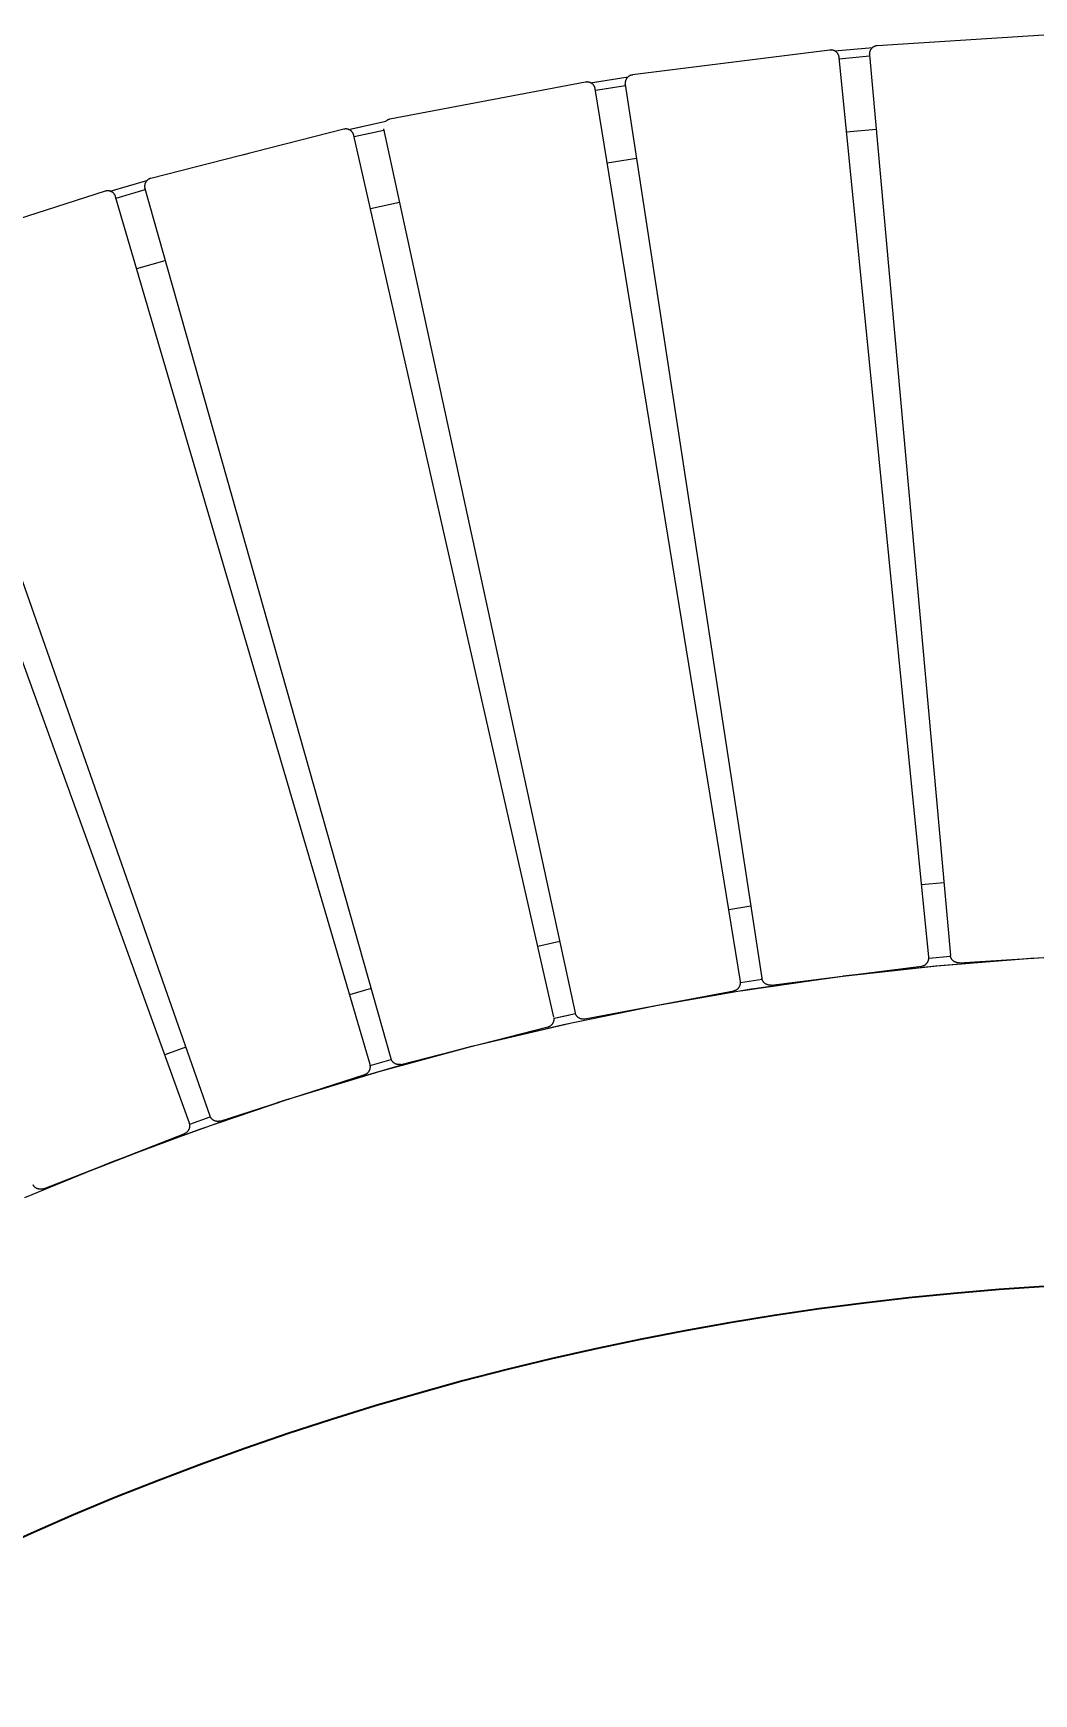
# Model space of a CAD drawing. Header units: millimetres. Extents: x -427 to 4679, y -324 to 2971.
# Drawn here: x 215 to 705, y 811 to 1623 of the extents above; entities that cross this region are included whole.
import ezdxf

# ---------------------------------------------------------------- set-up
doc = ezdxf.new("R2010")
doc.units = ezdxf.units.MM
doc.layers.add('ZANO_R', color=7, linetype='Continuous', lineweight=0)
doc.layers.add('ZANO_W', color=1, linetype='Continuous', lineweight=0)
doc.styles.add('Arial', font='arial.ttf')
doc.styles.get("Standard").update_dxf_attribs({"font": 'ARIALUNI.TTF'})
doc.dimstyles.new('pl i ang', dxfattribs={"dimtxt": 50, "dimasz": 50, "dimexe": 1.25, "dimexo": 0.625, "dimgap": 10, "dimtad": 1, "dimtoh": 1, "dimtxsty": 'Standard', "dimcen": 2.5, "dimclrd": 1, "dimclre": 1, "dimclrt": 1, "dimadec": 0, "dimazin": 0, "dimtfac": 1, "dimtmove": 0, "dimatfit": 3, "dimfxl": 1, "dimarcsym": 1})

# ---------------------------------------------------------------- blocks, each defined once
blk = doc.blocks.new('*D499')
at = {"layer": 'ZANO_W', "color": 1, "lineweight": -2}
for p, q in [((4.59, 946.46), (82.72, 811.08)), ((1591.69, 946.11), (1513.51, 810.76))]:
    blk.add_line(p, q, dxfattribs=at)
blk.add_arc((797.84, -428.18), 1440.79, 61.57819, 118.39674, dxfattribs=at)
at = {"layer": 'ZANO_W', "color": 1}
for points in [[(109.39, 845.07), (115.89, 833.43), (77.72, 819.74)], [(1480.35, 833.13), (1486.85, 844.77), (1518.51, 819.42)]]:
    blk.add_solid(points, dxfattribs=at)
at = {"layer": 'ZANO_W', "color": 1, "insert": (798.16, 1043.29), "char_height": 40, "attachment_point": 5, "rotation": 359.98746, "style": 'Arial'}
blk.add_mtext('60%%d', dxfattribs=at)

msp = doc.modelspace()

# ---------------------------------------------------------------- linework, layer by layer
at = {"layer": 'ZANO_R'}
for p, q in [((626, 1615.85), (625.89, 1615.77)), ((626.12, 1615.92), (626, 1615.85)), ((626.23, 1616), (626.12, 1615.92)), ((626.35, 1616.06), (626.23, 1616)), ((626.47, 1616.13), (626.35, 1616.06)), ((626.59, 1616.19), (626.47, 1616.13)), ((626.72, 1616.25), (626.59, 1616.19)), ((626.84, 1616.3), (626.72, 1616.25)), ((626.97, 1616.34), (626.84, 1616.3)), ((627.1, 1616.39), (626.97, 1616.34)), ((627.23, 1616.43), (627.1, 1616.39)), ((627.37, 1616.46), (627.23, 1616.43)), ((627.5, 1616.49), (627.37, 1616.46)), ((627.63, 1616.51), (627.5, 1616.49)), ((627.77, 1616.53), (627.63, 1616.51)), ((627.9, 1616.55), (627.77, 1616.53)), ((628.04, 1616.56), (627.9, 1616.55)), ((725.2, 1622.74), (628.04, 1616.56)), ((605.01, 1614.5), (508.42, 1602.31)), ((555.29, 1608.23), (552.89, 1607.92)), ((605.15, 1614.51), (605.01, 1614.5)), ((605.28, 1614.52), (605.15, 1614.51)), ((605.42, 1614.53), (605.28, 1614.52)), ((605.56, 1614.53), (605.42, 1614.53)), ((605.69, 1614.52), (605.56, 1614.53)), ((605.83, 1614.51), (605.69, 1614.52)), ((605.97, 1614.5), (605.83, 1614.51)), ((606.1, 1614.48), (605.97, 1614.5)), ((606.24, 1614.46), (606.1, 1614.48)), ((606.37, 1614.43), (606.24, 1614.46)), ((606.5, 1614.4), (606.37, 1614.43)), ((606.63, 1614.37), (606.5, 1614.4)), ((606.76, 1614.33), (606.63, 1614.37)), ((606.89, 1614.28), (606.76, 1614.33)), ((607.02, 1614.23), (606.89, 1614.28)), ((607.15, 1614.18), (607.02, 1614.23)), ((607.27, 1614.12), (607.15, 1614.18)), ((607.39, 1614.06), (607.27, 1614.12)), ((607.38, 1614.07), (625.95, 1615.81)), ((607.38, 1614.07), (625.95, 1615.81)), ((607.51, 1613.99), (607.39, 1614.06)), ((607.63, 1613.92), (607.51, 1613.99)), ((607.74, 1613.85), (607.63, 1613.92)), ((607.86, 1613.77), (607.74, 1613.85)), ((607.96, 1613.69), (607.86, 1613.77)), ((608.07, 1613.6), (607.96, 1613.69)), ((608.17, 1613.51), (608.07, 1613.6)), ((608.27, 1613.42), (608.17, 1613.51)), ((608.37, 1613.32), (608.27, 1613.42)), ((608.47, 1613.22), (608.37, 1613.32)), ((608.56, 1613.12), (608.47, 1613.22)), ((608.64, 1613.02), (608.56, 1613.12)), ((608.73, 1612.91), (608.64, 1613.02)), ((608.81, 1612.8), (608.73, 1612.91)), ((608.88, 1612.68), (608.81, 1612.8)), ((608.95, 1612.57), (608.88, 1612.68)), ((609.02, 1612.45), (608.95, 1612.57)), ((609.08, 1612.33), (609.02, 1612.45)), ((609.14, 1612.2), (609.08, 1612.33)), ((609.2, 1612.08), (609.14, 1612.2)), ((609.25, 1611.95), (609.2, 1612.08)), ((609.3, 1611.82), (609.25, 1611.95)), ((609.34, 1611.69), (609.3, 1611.82)), ((609.38, 1611.56), (609.34, 1611.69)), ((609.41, 1611.43), (609.38, 1611.56)), ((609.44, 1611.3), (609.41, 1611.43)), ((609.46, 1611.16), (609.44, 1611.3)), ((609.48, 1611.03), (609.46, 1611.16)), ((609.49, 1610.92), (609.48, 1611.03)), ((653.31, 1170.95), (609.49, 1610.92)), ((609.56, 1610.26), (624.36, 1611.65)), ((609.56, 1610.26), (624.36, 1611.65)), ((624.3, 1612.72), (624.29, 1612.59)), ((624.29, 1612.59), (624.3, 1612.45)), ((624.31, 1612.86), (624.3, 1612.72)), ((624.3, 1612.45), (624.3, 1612.31)), ((624.31, 1612.21), (624.3, 1612.31)), ((624.32, 1613), (624.31, 1612.86)), ((624.31, 1612.21), (663.9, 1171.84)), ((624.33, 1613.13), (624.32, 1613)), ((624.36, 1613.27), (624.33, 1613.13)), ((624.38, 1613.4), (624.36, 1613.27)), ((624.41, 1613.53), (624.38, 1613.4)), ((624.45, 1613.67), (624.41, 1613.53)), ((624.49, 1613.8), (624.45, 1613.67)), ((624.53, 1613.93), (624.49, 1613.8)), ((624.58, 1614.05), (624.53, 1613.93)), ((624.63, 1614.18), (624.58, 1614.05)), ((624.69, 1614.3), (624.63, 1614.18)), ((624.75, 1614.43), (624.69, 1614.3)), ((624.82, 1614.55), (624.75, 1614.43)), ((624.89, 1614.66), (624.82, 1614.55)), ((624.96, 1614.78), (624.89, 1614.66)), ((625.04, 1614.89), (624.96, 1614.78)), ((625.12, 1615), (625.04, 1614.89)), ((625.2, 1615.11), (625.12, 1615)), ((625.29, 1615.21), (625.2, 1615.11)), ((625.38, 1615.31), (625.29, 1615.21)), ((625.48, 1615.41), (625.38, 1615.31)), ((625.58, 1615.51), (625.48, 1615.41)), ((625.68, 1615.6), (625.58, 1615.51)), ((625.78, 1615.68), (625.68, 1615.6)), ((625.89, 1615.77), (625.78, 1615.68)), ((487.95, 1598.55), (506.38, 1601.44)), ((489.9, 1598.86), (506.38, 1601.44)), ((505.12, 1599.6), (505.08, 1599.47)), ((505.17, 1599.73), (505.12, 1599.6)), ((505.22, 1599.86), (505.17, 1599.73)), ((505.27, 1599.98), (505.22, 1599.86)), ((505.33, 1600.1), (505.27, 1599.98)), ((505.39, 1600.23), (505.33, 1600.1)), ((505.46, 1600.35), (505.39, 1600.23)), ((505.53, 1600.46), (505.46, 1600.35)), ((505.6, 1600.58), (505.53, 1600.46)), ((505.68, 1600.69), (505.6, 1600.58)), ((505.76, 1600.8), (505.68, 1600.69)), ((505.85, 1600.91), (505.76, 1600.8)), ((505.94, 1601.01), (505.85, 1600.91)), ((506.03, 1601.11), (505.94, 1601.01)), ((506.13, 1601.21), (506.03, 1601.11)), ((506.22, 1601.3), (506.13, 1601.21)), ((506.33, 1601.39), (506.22, 1601.3)), ((506.43, 1601.48), (506.33, 1601.39)), ((506.54, 1601.56), (506.43, 1601.48)), ((506.65, 1601.64), (506.54, 1601.56)), ((506.77, 1601.72), (506.65, 1601.64)), ((506.88, 1601.79), (506.77, 1601.72)), ((507, 1601.85), (506.88, 1601.79)), ((507.12, 1601.92), (507, 1601.85)), ((507.24, 1601.98), (507.12, 1601.92)), ((507.37, 1602.03), (507.24, 1601.98)), ((507.5, 1602.08), (507.37, 1602.03)), ((507.62, 1602.13), (507.5, 1602.08)), ((507.75, 1602.17), (507.62, 1602.13)), ((507.89, 1602.21), (507.75, 1602.17)), ((508.02, 1602.24), (507.89, 1602.21)), ((508.15, 1602.27), (508.02, 1602.24)), ((508.29, 1602.3), (508.15, 1602.27)), ((508.42, 1602.31), (508.29, 1602.3)), ((485.56, 1598.83), (389.91, 1580.69)), ((485.7, 1598.85), (485.56, 1598.83)), ((485.83, 1598.87), (485.7, 1598.85)), ((485.97, 1598.88), (485.83, 1598.87)), ((486.11, 1598.89), (485.97, 1598.88)), ((486.24, 1598.9), (486.11, 1598.89)), ((486.38, 1598.9), (486.24, 1598.9)), ((486.52, 1598.89), (486.38, 1598.9)), ((486.65, 1598.88), (486.52, 1598.89)), ((486.79, 1598.87), (486.65, 1598.88)), ((486.92, 1598.85), (486.79, 1598.87)), ((487.06, 1598.83), (486.92, 1598.85)), ((487.19, 1598.8), (487.06, 1598.83)), ((487.32, 1598.77), (487.19, 1598.8)), ((487.46, 1598.73), (487.32, 1598.77)), ((487.59, 1598.69), (487.46, 1598.73)), ((487.72, 1598.64), (487.59, 1598.69)), ((487.84, 1598.59), (487.72, 1598.64)), ((487.97, 1598.54), (487.84, 1598.59)), ((488.09, 1598.48), (487.97, 1598.54)), ((488.21, 1598.42), (488.09, 1598.48)), ((488.33, 1598.35), (488.21, 1598.42)), ((488.45, 1598.28), (488.33, 1598.35)), ((488.56, 1598.2), (488.45, 1598.28)), ((488.67, 1598.12), (488.56, 1598.2)), ((488.78, 1598.04), (488.67, 1598.12)), ((488.89, 1597.96), (488.78, 1598.04)), ((488.99, 1597.87), (488.89, 1597.96)), ((489.09, 1597.77), (488.99, 1597.87)), ((489.19, 1597.68), (489.09, 1597.77)), ((489.28, 1597.58), (489.19, 1597.68)), ((489.37, 1597.47), (489.28, 1597.58)), ((489.46, 1597.37), (489.37, 1597.47)), ((489.54, 1597.26), (489.46, 1597.37)), ((489.62, 1597.15), (489.54, 1597.26)), ((489.69, 1597.03), (489.62, 1597.15)), ((489.76, 1596.92), (489.69, 1597.03)), ((489.83, 1596.8), (489.76, 1596.92)), ((489.89, 1596.68), (489.83, 1596.8)), ((489.95, 1596.55), (489.89, 1596.68)), ((490.01, 1596.43), (489.95, 1596.55)), ((490.06, 1596.3), (490.01, 1596.43)), ((490.1, 1596.17), (490.06, 1596.3)), ((490.14, 1596.04), (490.1, 1596.17)), ((490.18, 1595.91), (490.14, 1596.04)), ((490.21, 1595.78), (490.18, 1595.91)), ((490.24, 1595.64), (490.21, 1595.78)), ((490.26, 1595.54), (490.24, 1595.64)), ((561.24, 1159.12), (490.26, 1595.54)), ((490.36, 1594.89), (505.05, 1597.19)), ((490.54, 1594.91), (499.77, 1596.37)), ((504.93, 1598.53), (504.92, 1598.39)), ((504.92, 1598.39), (504.92, 1598.25)), ((504.92, 1598.25), (504.93, 1598.12)), ((504.95, 1598.8), (504.93, 1598.66)), ((504.93, 1598.66), (504.93, 1598.53)), ((504.93, 1598.12), (504.94, 1597.98)), ((504.94, 1597.98), (504.95, 1597.85)), ((504.97, 1598.94), (504.95, 1598.8)), ((504.97, 1597.74), (504.95, 1597.85)), ((504.99, 1599.07), (504.97, 1598.94)), ((504.97, 1597.74), (571.75, 1160.66)), ((505.02, 1599.2), (504.99, 1599.07)), ((505.05, 1599.34), (505.02, 1599.2)), ((505.08, 1599.47), (505.05, 1599.34)), ((367.32, 1575.79), (272.97, 1551.77)), ((367.45, 1575.83), (367.32, 1575.79)), ((367.58, 1575.85), (367.45, 1575.83)), ((367.72, 1575.87), (367.58, 1575.85)), ((367.85, 1575.89), (367.72, 1575.87)), ((367.99, 1575.91), (367.85, 1575.89)), ((368.13, 1575.91), (367.99, 1575.91)), ((368.26, 1575.92), (368.13, 1575.91)), ((368.4, 1575.92), (368.26, 1575.92)), ((368.54, 1575.91), (368.4, 1575.92)), ((368.67, 1575.9), (368.54, 1575.91)), ((368.81, 1575.89), (368.67, 1575.9)), ((368.94, 1575.87), (368.81, 1575.89)), ((369.08, 1575.84), (368.94, 1575.87)), ((369.21, 1575.81), (369.08, 1575.84)), ((369.34, 1575.78), (369.21, 1575.81)), ((369.47, 1575.74), (369.34, 1575.78)), ((369.6, 1575.7), (369.47, 1575.74)), ((369.73, 1575.65), (369.6, 1575.7)), ((369.71, 1575.66), (387.93, 1579.69)), ((369.72, 1575.66), (387.93, 1579.69)), ((369.86, 1575.6), (369.73, 1575.65)), ((369.98, 1575.55), (369.86, 1575.6)), ((370.11, 1575.49), (369.98, 1575.55)), ((370.23, 1575.42), (370.11, 1575.49)), ((370.35, 1575.36), (370.23, 1575.42)), ((370.46, 1575.28), (370.35, 1575.36)), ((370.58, 1575.21), (370.46, 1575.28)), ((372.35, 1572.16), (386.87, 1575.36)), ((386.75, 1575.91), (386.73, 1576.01)), ((386.75, 1575.91), (480.47, 1143.81)), ((388.03, 1579.78), (387.93, 1579.69)), ((388.13, 1579.86), (388.03, 1579.78)), ((388.24, 1579.94), (388.13, 1579.86)), ((388.34, 1580.02), (388.24, 1579.94)), ((388.45, 1580.1), (388.34, 1580.02)), ((388.56, 1580.17), (388.45, 1580.1)), ((388.68, 1580.23), (388.56, 1580.17)), ((388.79, 1580.3), (388.68, 1580.23)), ((388.91, 1580.36), (388.79, 1580.3)), ((389.03, 1580.41), (388.91, 1580.36)), ((389.15, 1580.47), (389.03, 1580.41)), ((389.28, 1580.51), (389.15, 1580.47)), ((389.4, 1580.56), (389.28, 1580.51)), ((389.53, 1580.6), (389.4, 1580.56)), ((389.66, 1580.63), (389.53, 1580.6)), ((389.78, 1580.66), (389.66, 1580.63)), ((389.91, 1580.69), (389.78, 1580.66)), ((613.13, 1574.44), (627.58, 1575.8)), ((370.69, 1575.13), (370.58, 1575.21)), ((370.8, 1575.05), (370.69, 1575.13)), ((370.9, 1574.96), (370.8, 1575.05)), ((371, 1574.87), (370.9, 1574.96)), ((371.1, 1574.78), (371, 1574.87)), ((371.2, 1574.68), (371.1, 1574.78)), ((371.29, 1574.58), (371.2, 1574.68)), ((371.38, 1574.47), (371.29, 1574.58)), ((371.47, 1574.37), (371.38, 1574.47)), ((371.55, 1574.26), (371.47, 1574.37)), ((371.63, 1574.15), (371.55, 1574.26)), ((371.7, 1574.03), (371.63, 1574.15)), ((371.77, 1573.91), (371.7, 1574.03)), ((371.84, 1573.79), (371.77, 1573.91)), ((371.9, 1573.67), (371.84, 1573.79)), ((371.96, 1573.55), (371.9, 1573.67)), ((372.01, 1573.42), (371.96, 1573.55)), ((372.06, 1573.3), (372.01, 1573.42)), ((372.1, 1573.17), (372.06, 1573.3)), ((372.14, 1573.04), (372.1, 1573.17)), ((372.18, 1572.9), (372.14, 1573.04)), ((372.21, 1572.8), (372.18, 1572.9)), ((470.07, 1141.62), (372.21, 1572.8)), ((372.35, 1572.16), (382.42, 1574.39)), ((320.88, 1563.97), (317.74, 1563.17)), ((496.14, 1559.35), (510.49, 1561.6)), ((271.3, 1550.88), (271.2, 1550.79)), ((271.4, 1550.97), (271.3, 1550.88)), ((271.51, 1551.05), (271.4, 1550.97)), ((271.62, 1551.14), (271.51, 1551.05)), ((271.73, 1551.21), (271.62, 1551.14)), ((271.85, 1551.29), (271.73, 1551.21)), ((271.96, 1551.36), (271.85, 1551.29)), ((272.08, 1551.42), (271.96, 1551.36)), ((272.21, 1551.49), (272.08, 1551.42)), ((272.33, 1551.54), (272.21, 1551.49)), ((272.45, 1551.6), (272.33, 1551.54)), ((272.58, 1551.65), (272.45, 1551.6)), ((272.71, 1551.69), (272.58, 1551.65)), ((272.84, 1551.73), (272.71, 1551.69)), ((272.97, 1551.77), (272.84, 1551.73)), ((250.72, 1545.48), (158.05, 1515.66)), ((250.85, 1545.52), (250.72, 1545.48)), ((250.99, 1545.56), (250.85, 1545.52)), ((251.12, 1545.59), (250.99, 1545.56)), ((251.25, 1545.61), (251.12, 1545.59)), ((251.39, 1545.64), (251.25, 1545.61)), ((251.52, 1545.65), (251.39, 1545.64)), ((251.66, 1545.66), (251.52, 1545.65)), ((251.8, 1545.67), (251.66, 1545.66)), ((251.93, 1545.67), (251.8, 1545.67)), ((252.07, 1545.67), (251.93, 1545.67)), ((252.21, 1545.67), (252.07, 1545.67)), ((252.34, 1545.66), (252.21, 1545.67)), ((252.48, 1545.64), (252.34, 1545.66)), ((252.61, 1545.62), (252.48, 1545.64)), ((252.75, 1545.59), (252.61, 1545.62)), ((252.88, 1545.56), (252.75, 1545.59)), ((253.01, 1545.53), (252.88, 1545.56)), ((253.14, 1545.49), (253.01, 1545.53)), ((253.12, 1545.5), (271.06, 1550.64)), ((253.12, 1545.5), (271.06, 1550.64)), ((253.27, 1545.45), (253.14, 1545.49)), ((253.4, 1545.4), (253.27, 1545.45)), ((253.53, 1545.35), (253.4, 1545.4)), ((253.65, 1545.29), (253.53, 1545.35)), ((253.77, 1545.23), (253.65, 1545.29)), ((253.89, 1545.17), (253.77, 1545.23)), ((254.01, 1545.1), (253.89, 1545.17)), ((254.13, 1545.03), (254.01, 1545.1)), ((254.24, 1544.95), (254.13, 1545.03)), ((254.35, 1544.87), (254.24, 1544.95)), ((254.46, 1544.79), (254.35, 1544.87)), ((254.56, 1544.7), (254.46, 1544.79)), ((254.67, 1544.61), (254.56, 1544.7)), ((254.77, 1544.51), (254.67, 1544.61)), ((254.86, 1544.42), (254.77, 1544.51)), ((254.95, 1544.32), (254.86, 1544.42)), ((255.04, 1544.21), (254.95, 1544.32)), ((255.13, 1544.1), (255.04, 1544.21)), ((255.21, 1543.99), (255.13, 1544.1)), ((255.28, 1543.88), (255.21, 1543.99)), ((255.36, 1543.77), (255.28, 1543.88)), ((255.43, 1543.65), (255.36, 1543.77)), ((255.49, 1543.53), (255.43, 1543.65)), ((255.55, 1543.41), (255.49, 1543.53)), ((255.61, 1543.28), (255.55, 1543.41)), ((255.66, 1543.16), (255.61, 1543.28)), ((255.71, 1543.03), (255.66, 1543.16)), ((255.76, 1542.9), (255.71, 1543.03)), ((255.79, 1542.8), (255.76, 1542.9)), ((380.16, 1118.5), (255.79, 1542.8)), ((255.97, 1542.16), (270.26, 1546.26)), ((255.97, 1542.16), (270.26, 1546.26)), ((269.97, 1548.12), (269.96, 1547.99)), ((269.96, 1547.99), (269.96, 1547.85)), ((269.96, 1547.85), (269.96, 1547.71)), ((269.96, 1547.71), (269.97, 1547.58)), ((269.98, 1548.26), (269.97, 1548.12)), ((269.97, 1547.58), (269.99, 1547.44)), ((269.99, 1548.4), (269.98, 1548.26)), ((270.01, 1548.53), (269.99, 1548.4)), ((269.99, 1547.44), (270, 1547.31)), ((270, 1547.31), (270.03, 1547.17)), ((270.04, 1548.67), (270.01, 1548.53)), ((270.03, 1547.17), (270.05, 1547.04)), ((270.06, 1548.8), (270.04, 1548.67)), ((270.05, 1547.04), (270.08, 1546.9)), ((270.1, 1548.93), (270.06, 1548.8)), ((270.11, 1546.8), (270.08, 1546.9)), ((270.14, 1549.06), (270.1, 1548.93)), ((270.11, 1546.8), (390.41, 1121.33)), ((270.18, 1549.19), (270.14, 1549.06)), ((270.22, 1549.32), (270.18, 1549.19)), ((270.28, 1549.45), (270.22, 1549.32)), ((270.33, 1549.57), (270.28, 1549.45)), ((270.39, 1549.7), (270.33, 1549.57)), ((270.45, 1549.82), (270.39, 1549.7)), ((270.52, 1549.93), (270.45, 1549.82)), ((270.59, 1550.05), (270.52, 1549.93)), ((270.67, 1550.16), (270.59, 1550.05)), ((270.75, 1550.28), (270.67, 1550.16)), ((270.83, 1550.38), (270.75, 1550.28)), ((270.92, 1550.49), (270.83, 1550.38)), ((271.01, 1550.59), (270.92, 1550.49)), ((271.1, 1550.69), (271.01, 1550.59)), ((271.2, 1550.79), (271.1, 1550.69)), ((380.32, 1537.05), (394.5, 1540.18)), ((155.5, 1510.53), (301.91, 1093.32)), ((266.1, 1507.62), (280.06, 1511.62)), ((291.86, 1089.86), (141.45, 1505.65)), ((660.72, 1207.28), (649.79, 1206.26)), ((566.38, 1195.85), (555.54, 1194.15)), ((472.93, 1178.59), (462.21, 1176.23)), ((653.09, 1169.19), (653.14, 1169.32)), ((653.14, 1169.32), (653.18, 1169.45)), ((653.18, 1169.45), (653.21, 1169.59)), ((653.21, 1169.59), (653.24, 1169.72)), ((653.24, 1169.72), (653.27, 1169.85)), ((653.27, 1169.85), (653.29, 1169.99)), ((653.29, 1169.99), (653.31, 1170.13)), ((653.32, 1170.81), (653.31, 1170.95)), ((653.31, 1170.13), (653.32, 1170.26)), ((653.33, 1170.67), (653.32, 1170.81)), ((653.32, 1170.26), (653.33, 1170.4)), ((653.33, 1170.44), (663.96, 1171.43)), ((653.33, 1170.44), (663.96, 1171.43)), ((653.33, 1170.54), (653.33, 1170.67)), ((653.33, 1170.4), (653.33, 1170.54)), ((656.56, 1166.73), (701.75, 1170.34)), ((657.22, 1166.79), (703.26, 1170.43)), ((663.92, 1171.7), (663.9, 1171.84)), ((663.94, 1171.56), (663.92, 1171.7)), ((663.96, 1171.43), (663.94, 1171.56)), ((663.99, 1171.29), (663.96, 1171.43)), ((664.02, 1171.16), (663.99, 1171.29)), ((664.06, 1171.03), (664.02, 1171.16)), ((664.1, 1170.9), (664.06, 1171.03)), ((664.15, 1170.77), (664.1, 1170.9)), ((664.2, 1170.64), (664.15, 1170.77)), ((664.26, 1170.52), (664.2, 1170.64)), ((664.32, 1170.39), (664.26, 1170.52)), ((664.38, 1170.27), (664.32, 1170.39)), ((664.45, 1170.15), (664.38, 1170.27)), ((664.52, 1170.03), (664.45, 1170.15)), ((664.6, 1169.92), (664.52, 1170.03)), ((664.68, 1169.81), (664.6, 1169.92)), ((664.76, 1169.7), (664.68, 1169.81)), ((664.85, 1169.59), (664.76, 1169.7)), ((664.94, 1169.49), (664.85, 1169.59)), ((665.03, 1169.39), (664.94, 1169.49)), ((665.13, 1169.29), (665.03, 1169.39)), ((665.23, 1169.2), (665.13, 1169.29)), ((668.14, 1168.2), (742.2, 1172.91)), ((701.75, 1170.34), (704.67, 1170.52)), ((703.26, 1170.43), (749, 1172.64)), ((561.24, 1154.55), (609.65, 1161.52)), ((565.58, 1155.24), (611.31, 1161.73)), ((576.21, 1157.3), (649.83, 1166.58)), ((611.31, 1161.73), (657.22, 1166.79)), ((611.49, 1161.75), (656.56, 1166.73)), ((649.83, 1166.58), (649.97, 1166.6)), ((649.97, 1166.6), (650.1, 1166.63)), ((650.1, 1166.63), (650.24, 1166.66)), ((650.24, 1166.66), (650.37, 1166.69)), ((650.37, 1166.69), (650.5, 1166.73)), ((650.5, 1166.73), (650.63, 1166.77)), ((650.63, 1166.77), (650.76, 1166.82)), ((650.76, 1166.82), (650.89, 1166.87)), ((650.89, 1166.87), (651.01, 1166.92)), ((651.01, 1166.92), (651.14, 1166.98)), ((651.14, 1166.98), (651.26, 1167.05)), ((651.26, 1167.05), (651.38, 1167.12)), ((651.38, 1167.12), (651.49, 1167.19)), ((651.49, 1167.19), (651.61, 1167.26)), ((651.61, 1167.26), (651.72, 1167.34)), ((651.72, 1167.34), (651.83, 1167.43)), ((651.83, 1167.43), (651.93, 1167.52)), ((651.93, 1167.52), (652.04, 1167.61)), ((652.04, 1167.61), (652.14, 1167.7)), ((652.14, 1167.7), (652.23, 1167.8)), ((652.23, 1167.8), (652.33, 1167.9)), ((652.33, 1167.9), (652.41, 1168.01)), ((652.41, 1168.01), (652.5, 1168.11)), ((652.5, 1168.11), (652.58, 1168.22)), ((652.58, 1168.22), (652.66, 1168.34)), ((652.66, 1168.34), (652.73, 1168.45)), ((652.73, 1168.45), (652.8, 1168.57)), ((652.8, 1168.57), (652.87, 1168.69)), ((652.87, 1168.69), (652.93, 1168.81)), ((652.93, 1168.81), (652.99, 1168.94)), ((652.99, 1168.94), (653.04, 1169.06)), ((653.04, 1169.06), (653.09, 1169.19)), ((665.34, 1169.11), (665.23, 1169.2)), ((665.44, 1169.03), (665.34, 1169.11)), ((665.55, 1168.94), (665.44, 1169.03)), ((665.67, 1168.87), (665.55, 1168.94)), ((665.78, 1168.79), (665.67, 1168.87)), ((665.9, 1168.72), (665.78, 1168.79)), ((666.02, 1168.66), (665.9, 1168.72)), ((666.14, 1168.59), (666.02, 1168.66)), ((666.27, 1168.54), (666.14, 1168.59)), ((666.39, 1168.48), (666.27, 1168.54)), ((666.52, 1168.43), (666.39, 1168.48)), ((666.65, 1168.39), (666.52, 1168.43)), ((666.78, 1168.35), (666.65, 1168.39)), ((666.92, 1168.31), (666.78, 1168.35)), ((667.05, 1168.28), (666.92, 1168.31)), ((667.18, 1168.26), (667.05, 1168.28)), ((667.32, 1168.23), (667.18, 1168.26)), ((667.46, 1168.22), (667.32, 1168.23)), ((667.59, 1168.2), (667.46, 1168.22)), ((667.73, 1168.2), (667.59, 1168.2)), ((667.87, 1168.19), (667.73, 1168.2)), ((668, 1168.2), (667.87, 1168.19)), ((668.14, 1168.2), (668, 1168.2)), ((380.72, 1155.58), (370.18, 1152.56)), ((485.12, 1140.73), (558.03, 1154.55)), ((520.08, 1147.35), (565.58, 1155.24)), ((558.03, 1154.55), (558.17, 1154.58)), ((558.17, 1154.58), (558.3, 1154.61)), ((558.3, 1154.61), (558.43, 1154.65)), ((558.43, 1154.65), (558.56, 1154.69)), ((558.56, 1154.69), (558.69, 1154.74)), ((558.69, 1154.74), (558.82, 1154.79)), ((558.82, 1154.79), (558.95, 1154.84)), ((558.95, 1154.84), (559.07, 1154.9)), ((559.07, 1154.9), (559.19, 1154.96)), ((559.19, 1154.96), (559.31, 1155.03)), ((559.31, 1155.03), (559.43, 1155.1)), ((559.43, 1155.1), (559.54, 1155.18)), ((559.54, 1155.18), (559.66, 1155.26)), ((559.66, 1155.26), (559.76, 1155.34)), ((559.76, 1155.34), (559.87, 1155.43)), ((559.87, 1155.43), (559.97, 1155.52)), ((559.97, 1155.52), (560.07, 1155.61)), ((560.07, 1155.61), (560.17, 1155.71)), ((560.17, 1155.71), (560.26, 1155.81)), ((560.26, 1155.81), (560.35, 1155.91)), ((560.35, 1155.91), (560.44, 1156.02)), ((560.44, 1156.02), (560.52, 1156.13)), ((560.52, 1156.13), (560.6, 1156.24)), ((560.6, 1156.24), (560.68, 1156.36)), ((560.68, 1156.36), (560.75, 1156.47)), ((560.75, 1156.47), (560.81, 1156.59)), ((560.81, 1156.59), (560.88, 1156.72)), ((560.88, 1156.72), (560.94, 1156.84)), ((560.94, 1156.84), (560.99, 1156.97)), ((560.99, 1156.97), (561.04, 1157.1)), ((561.04, 1157.1), (561.08, 1157.22)), ((561.08, 1157.22), (561.13, 1157.36)), ((561.13, 1157.36), (561.16, 1157.49)), ((561.16, 1157.49), (561.19, 1157.62)), ((561.19, 1157.62), (561.22, 1157.76)), ((561.22, 1157.76), (561.24, 1157.89)), ((561.25, 1158.99), (561.24, 1159.12)), ((561.24, 1157.89), (561.26, 1158.03)), ((561.27, 1158.85), (561.25, 1158.99)), ((561.26, 1158.03), (561.27, 1158.16)), ((561.28, 1158.71), (561.27, 1158.85)), ((561.27, 1158.16), (561.28, 1158.3)), ((561.28, 1158.61), (571.84, 1160.26)), ((561.28, 1158.61), (571.84, 1160.26)), ((561.29, 1158.58), (561.28, 1158.71)), ((561.28, 1158.3), (561.29, 1158.44)), ((561.29, 1158.44), (561.29, 1158.58)), ((571.78, 1160.53), (571.75, 1160.66)), ((571.8, 1160.39), (571.78, 1160.53)), ((571.84, 1160.26), (571.8, 1160.39)), ((571.87, 1160.13), (571.84, 1160.26)), ((571.91, 1160), (571.87, 1160.13)), ((571.96, 1159.87), (571.91, 1160)), ((572.01, 1159.74), (571.96, 1159.87)), ((572.06, 1159.61), (572.01, 1159.74)), ((572.12, 1159.49), (572.06, 1159.61)), ((572.19, 1159.37), (572.12, 1159.49)), ((572.25, 1159.25), (572.19, 1159.37)), ((572.33, 1159.13), (572.25, 1159.25)), ((572.4, 1159.02), (572.33, 1159.13)), ((572.48, 1158.9), (572.4, 1159.02)), ((572.56, 1158.79), (572.48, 1158.9)), ((572.65, 1158.69), (572.56, 1158.79)), ((572.74, 1158.58), (572.65, 1158.69)), ((572.83, 1158.48), (572.74, 1158.58)), ((572.93, 1158.39), (572.83, 1158.48)), ((573.03, 1158.29), (572.93, 1158.39)), ((573.13, 1158.2), (573.03, 1158.29)), ((573.24, 1158.12), (573.13, 1158.2)), ((573.35, 1158.03), (573.24, 1158.12)), ((573.46, 1157.96), (573.35, 1158.03)), ((573.58, 1157.88), (573.46, 1157.96)), ((573.7, 1157.81), (573.58, 1157.88)), ((573.82, 1157.74), (573.7, 1157.81)), ((573.94, 1157.68), (573.82, 1157.74)), ((574.06, 1157.62), (573.94, 1157.68)), ((574.19, 1157.57), (574.06, 1157.62)), ((574.32, 1157.52), (574.19, 1157.57)), ((574.45, 1157.47), (574.32, 1157.52)), ((574.58, 1157.43), (574.45, 1157.47)), ((574.71, 1157.39), (574.58, 1157.43)), ((574.84, 1157.36), (574.71, 1157.39)), ((574.98, 1157.33), (574.84, 1157.36)), ((575.11, 1157.31), (574.98, 1157.33)), ((575.25, 1157.29), (575.11, 1157.31)), ((575.38, 1157.28), (575.25, 1157.29)), ((575.52, 1157.27), (575.38, 1157.28)), ((575.66, 1157.27), (575.52, 1157.27)), ((575.8, 1157.27), (575.66, 1157.27)), ((575.93, 1157.27), (575.8, 1157.27)), ((576.07, 1157.28), (575.93, 1157.27)), ((576.21, 1157.3), (576.07, 1157.28)), ((474.83, 1138.06), (520.08, 1147.35)), ((513.42, 1146.08), (519.36, 1147.22)), ((395.24, 1118.54), (467.16, 1136.86)), ((429.9, 1127.37), (474.83, 1138.06)), ((431.34, 1127.73), (477.98, 1138.75)), ((467.16, 1136.86), (467.29, 1136.89)), ((467.29, 1136.89), (467.42, 1136.93)), ((467.42, 1136.93), (467.55, 1136.98)), ((467.55, 1136.98), (467.68, 1137.03)), ((467.68, 1137.03), (467.81, 1137.08)), ((467.81, 1137.08), (467.93, 1137.14)), ((467.93, 1137.14), (468.05, 1137.21)), ((468.05, 1137.21), (468.18, 1137.27)), ((468.18, 1137.27), (468.29, 1137.34)), ((468.29, 1137.34), (468.41, 1137.42)), ((468.41, 1137.42), (468.52, 1137.5)), ((468.52, 1137.5), (468.63, 1137.58)), ((468.63, 1137.58), (468.74, 1137.67)), ((468.74, 1137.67), (468.84, 1137.76)), ((468.84, 1137.76), (468.95, 1137.85)), ((468.95, 1137.85), (469.04, 1137.95)), ((469.04, 1137.95), (469.14, 1138.05)), ((469.14, 1138.05), (469.23, 1138.16)), ((469.23, 1138.16), (469.32, 1138.26)), ((469.32, 1138.26), (469.4, 1138.37)), ((469.4, 1138.37), (469.48, 1138.49)), ((469.48, 1138.49), (469.55, 1138.6)), ((469.55, 1138.6), (469.63, 1138.72)), ((469.63, 1138.72), (469.69, 1138.84)), ((469.69, 1138.84), (469.76, 1138.96)), ((469.76, 1138.96), (469.81, 1139.09)), ((469.81, 1139.09), (469.87, 1139.22)), ((469.87, 1139.22), (469.92, 1139.35)), ((469.92, 1139.35), (469.97, 1139.48)), ((469.97, 1139.48), (470.01, 1139.61)), ((470.01, 1139.61), (470.04, 1139.74)), ((470.04, 1139.74), (470.08, 1139.88)), ((470.08, 1139.88), (470.1, 1140.01)), ((470.1, 1140.01), (470.12, 1140.15)), ((470.12, 1140.15), (470.14, 1140.28)), ((470.14, 1140.28), (470.16, 1140.42)), ((470.15, 1141.11), (480.58, 1143.41)), ((470.15, 1141.11), (477.12, 1142.66)), ((470.16, 1140.97), (470.15, 1141.11)), ((470.17, 1140.84), (470.16, 1140.97)), ((470.16, 1140.56), (470.17, 1140.7)), ((470.16, 1140.42), (470.16, 1140.56)), ((470.17, 1140.7), (470.17, 1140.84)), ((480.5, 1143.67), (480.47, 1143.81)), ((480.54, 1143.54), (480.5, 1143.67)), ((480.58, 1143.41), (480.54, 1143.54)), ((480.62, 1143.28), (480.58, 1143.41)), ((480.67, 1143.15), (480.62, 1143.28)), ((480.73, 1143.03), (480.67, 1143.15)), ((480.78, 1142.9), (480.73, 1143.03)), ((480.85, 1142.78), (480.78, 1142.9)), ((480.91, 1142.66), (480.85, 1142.78)), ((480.98, 1142.54), (480.91, 1142.66)), ((481.06, 1142.43), (480.98, 1142.54)), ((481.14, 1142.31), (481.06, 1142.43)), ((481.22, 1142.2), (481.14, 1142.31)), ((481.31, 1142.1), (481.22, 1142.2)), ((481.39, 1141.99), (481.31, 1142.1)), ((481.49, 1141.89), (481.39, 1141.99)), ((481.58, 1141.79), (481.49, 1141.89)), ((481.68, 1141.7), (481.58, 1141.79)), ((481.79, 1141.61), (481.68, 1141.7)), ((481.89, 1141.52), (481.79, 1141.61)), ((482, 1141.44), (481.89, 1141.52)), ((482.11, 1141.36), (482, 1141.44)), ((482.23, 1141.28), (482.11, 1141.36)), ((482.35, 1141.21), (482.23, 1141.28)), ((482.47, 1141.14), (482.35, 1141.21)), ((482.59, 1141.08), (482.47, 1141.14)), ((482.71, 1141.02), (482.59, 1141.08)), ((482.84, 1140.96), (482.71, 1141.02)), ((482.96, 1140.91), (482.84, 1140.96)), ((483.09, 1140.87), (482.96, 1140.91)), ((483.22, 1140.83), (483.09, 1140.87)), ((483.36, 1140.79), (483.22, 1140.83)), ((483.49, 1140.76), (483.36, 1140.79)), ((483.62, 1140.73), (483.49, 1140.76)), ((483.76, 1140.7), (483.62, 1140.73)), ((483.89, 1140.68), (483.76, 1140.7)), ((484.03, 1140.67), (483.89, 1140.68)), ((484.17, 1140.66), (484.03, 1140.67)), ((484.31, 1140.66), (484.17, 1140.66)), ((484.44, 1140.66), (484.31, 1140.66)), ((484.58, 1140.66), (484.44, 1140.66)), ((484.72, 1140.67), (484.58, 1140.66)), ((484.85, 1140.68), (484.72, 1140.67)), ((484.99, 1140.7), (484.85, 1140.68)), ((485.12, 1140.73), (484.99, 1140.7)), ((290.12, 1126.9), (279.79, 1123.24)), ((380.27, 1118), (390.54, 1120.94)), ((380.27, 1118), (390.54, 1120.94)), ((384.55, 1115.07), (428.93, 1127.12)), ((390.45, 1121.2), (390.41, 1121.33)), ((390.49, 1121.07), (390.45, 1121.2)), ((390.54, 1120.94), (390.49, 1121.07)), ((390.59, 1120.81), (390.54, 1120.94)), ((390.65, 1120.69), (390.59, 1120.81)), ((390.71, 1120.57), (390.65, 1120.69)), ((390.78, 1120.45), (390.71, 1120.57)), ((396.26, 1118.39), (429.9, 1127.37)), ((428.93, 1127.12), (431.34, 1127.74)), ((306.91, 1090.84), (377.55, 1113.57)), ((340.56, 1101.67), (384.55, 1115.07)), ((362.83, 1108.64), (396.26, 1118.39)), ((377.55, 1113.57), (377.68, 1113.61)), ((377.68, 1113.61), (377.81, 1113.66)), ((377.81, 1113.66), (377.93, 1113.72)), ((377.93, 1113.72), (378.06, 1113.77)), ((378.06, 1113.77), (378.18, 1113.83)), ((378.18, 1113.83), (378.3, 1113.9)), ((378.3, 1113.9), (378.42, 1113.97)), ((378.42, 1113.97), (378.53, 1114.04)), ((378.53, 1114.04), (378.65, 1114.12)), ((378.65, 1114.12), (378.76, 1114.2)), ((378.76, 1114.2), (378.87, 1114.29)), ((378.87, 1114.29), (378.97, 1114.38)), ((378.97, 1114.38), (379.07, 1114.47)), ((379.07, 1114.47), (379.17, 1114.57)), ((379.17, 1114.57), (379.26, 1114.67)), ((379.26, 1114.67), (379.36, 1114.77)), ((379.36, 1114.77), (379.44, 1114.87)), ((379.44, 1114.87), (379.53, 1114.98)), ((379.53, 1114.98), (379.61, 1115.09)), ((379.61, 1115.09), (379.68, 1115.21)), ((379.68, 1115.21), (379.76, 1115.32)), ((379.76, 1115.32), (379.82, 1115.44)), ((379.82, 1115.44), (379.89, 1115.57)), ((379.89, 1115.57), (379.95, 1115.69)), ((379.95, 1115.69), (380, 1115.81)), ((380, 1115.81), (380.06, 1115.94)), ((380.06, 1115.94), (380.1, 1116.07)), ((380.1, 1116.07), (380.15, 1116.2)), ((380.15, 1116.2), (380.18, 1116.33)), ((380.2, 1118.37), (380.16, 1118.5)), ((380.18, 1116.33), (380.22, 1116.47)), ((380.23, 1118.24), (380.2, 1118.37)), ((380.22, 1116.47), (380.25, 1116.6)), ((380.26, 1118.1), (380.23, 1118.24)), ((380.25, 1116.6), (380.27, 1116.74)), ((380.28, 1117.97), (380.26, 1118.1)), ((380.27, 1116.74), (380.29, 1116.87)), ((380.3, 1117.83), (380.28, 1117.97)), ((380.29, 1116.87), (380.31, 1117.01)), ((380.31, 1117.69), (380.3, 1117.83)), ((380.32, 1117.56), (380.31, 1117.69)), ((380.31, 1117.01), (380.32, 1117.14)), ((380.32, 1117.42), (380.32, 1117.56)), ((380.32, 1117.28), (380.32, 1117.42)), ((380.32, 1117.14), (380.32, 1117.28)), ((390.85, 1120.33), (390.78, 1120.45)), ((390.92, 1120.21), (390.85, 1120.33)), ((391, 1120.1), (390.92, 1120.21)), ((391.08, 1119.99), (391, 1120.1)), ((391.16, 1119.88), (391.08, 1119.99)), ((391.25, 1119.78), (391.16, 1119.88)), ((391.35, 1119.67), (391.25, 1119.78)), ((391.44, 1119.58), (391.35, 1119.67)), ((391.54, 1119.48), (391.44, 1119.58)), ((391.64, 1119.39), (391.54, 1119.48)), ((391.75, 1119.3), (391.64, 1119.39)), ((391.86, 1119.22), (391.75, 1119.3)), ((391.97, 1119.14), (391.86, 1119.22)), ((392.08, 1119.06), (391.97, 1119.14)), ((392.2, 1118.99), (392.08, 1119.06)), ((392.32, 1118.92), (392.2, 1118.99)), ((392.44, 1118.86), (392.32, 1118.92)), ((392.56, 1118.8), (392.44, 1118.86)), ((392.69, 1118.74), (392.56, 1118.8)), ((392.82, 1118.69), (392.69, 1118.74)), ((392.94, 1118.64), (392.82, 1118.69)), ((393.08, 1118.6), (392.94, 1118.64)), ((393.21, 1118.56), (393.08, 1118.6)), ((393.34, 1118.53), (393.21, 1118.56)), ((393.47, 1118.5), (393.34, 1118.53)), ((393.61, 1118.47), (393.47, 1118.5)), ((393.75, 1118.45), (393.61, 1118.47)), ((393.88, 1118.44), (393.75, 1118.45)), ((394.02, 1118.43), (393.88, 1118.44)), ((394.16, 1118.42), (394.02, 1118.43)), ((394.29, 1118.42), (394.16, 1118.42)), ((394.43, 1118.42), (394.29, 1118.42)), ((394.57, 1118.43), (394.43, 1118.42)), ((394.7, 1118.44), (394.57, 1118.43)), ((394.84, 1118.46), (394.7, 1118.44)), ((394.98, 1118.48), (394.84, 1118.46)), ((395.11, 1118.51), (394.98, 1118.48)), ((395.24, 1118.54), (395.11, 1118.51)), ((297, 1086.91), (340.56, 1101.67)), ((334.83, 1099.81), (340.4, 1101.62)), ((274.6, 1078.73), (312.67, 1092.39)), ((291.9, 1089.73), (291.86, 1089.86)), ((291.94, 1089.6), (291.9, 1089.73)), ((291.98, 1089.47), (291.94, 1089.6)), ((292.01, 1089.34), (291.98, 1089.47)), ((292, 1089.37), (302.06, 1092.94)), ((292, 1089.37), (302.06, 1092.94)), ((292.03, 1089.2), (292.01, 1089.34)), ((292.06, 1089.07), (292.03, 1089.2)), ((292.07, 1088.93), (292.06, 1089.07)), ((292.06, 1087.97), (292.08, 1088.11)), ((292.09, 1088.79), (292.07, 1088.93)), ((292.08, 1088.11), (292.09, 1088.24)), ((292.09, 1088.66), (292.09, 1088.79)), ((292.1, 1088.52), (292.09, 1088.66)), ((292.09, 1088.38), (292.1, 1088.52)), ((292.09, 1088.24), (292.09, 1088.38)), ((301.96, 1093.19), (301.91, 1093.32)), ((302.01, 1093.07), (301.96, 1093.19)), ((302.06, 1092.94), (302.01, 1093.07)), ((302.13, 1092.82), (302.06, 1092.94)), ((302.19, 1092.7), (302.13, 1092.82)), ((302.26, 1092.58), (302.19, 1092.7)), ((302.33, 1092.46), (302.26, 1092.58)), ((302.41, 1092.35), (302.33, 1092.46)), ((302.49, 1092.24), (302.41, 1092.35)), ((302.57, 1092.13), (302.49, 1092.24)), ((302.66, 1092.02), (302.57, 1092.13)), ((302.75, 1091.92), (302.66, 1092.02)), ((302.85, 1091.82), (302.75, 1091.92)), ((302.95, 1091.73), (302.85, 1091.82)), ((303.05, 1091.63), (302.95, 1091.73)), ((303.16, 1091.55), (303.05, 1091.63)), ((303.26, 1091.46), (303.16, 1091.55)), ((303.37, 1091.38), (303.26, 1091.46)), ((303.49, 1091.3), (303.37, 1091.38)), ((303.6, 1091.23), (303.49, 1091.3)), ((303.72, 1091.16), (303.6, 1091.23)), ((303.84, 1091.09), (303.72, 1091.16)), ((303.97, 1091.03), (303.84, 1091.09)), ((304.09, 1090.98), (303.97, 1091.03)), ((304.22, 1090.92), (304.09, 1090.98)), ((304.35, 1090.88), (304.22, 1090.92)), ((304.48, 1090.83), (304.35, 1090.88)), ((304.61, 1090.79), (304.48, 1090.83)), ((304.74, 1090.76), (304.61, 1090.79)), ((304.87, 1090.73), (304.74, 1090.76)), ((305.01, 1090.7), (304.87, 1090.73)), ((305.15, 1090.68), (305.01, 1090.7)), ((305.28, 1090.67), (305.15, 1090.68)), ((305.42, 1090.65), (305.28, 1090.67)), ((305.56, 1090.65), (305.42, 1090.65)), ((305.69, 1090.65), (305.56, 1090.65)), ((305.83, 1090.65), (305.69, 1090.65)), ((305.97, 1090.66), (305.83, 1090.65)), ((306.1, 1090.67), (305.97, 1090.66)), ((306.24, 1090.68), (306.1, 1090.67)), ((306.38, 1090.71), (306.24, 1090.68)), ((306.51, 1090.73), (306.38, 1090.71)), ((306.64, 1090.76), (306.51, 1090.73)), ((306.78, 1090.8), (306.64, 1090.76)), ((306.91, 1090.84), (306.78, 1090.8)), ((220.46, 1057.72), (289.55, 1084.78)), ((253.92, 1070.82), (297, 1086.91)), ((289.55, 1084.78), (289.68, 1084.83)), ((289.68, 1084.83), (289.81, 1084.89)), ((289.81, 1084.89), (289.93, 1084.95)), ((289.93, 1084.95), (290.05, 1085.01)), ((290.05, 1085.01), (290.17, 1085.08)), ((290.17, 1085.08), (290.29, 1085.16)), ((290.29, 1085.16), (290.4, 1085.23)), ((290.4, 1085.23), (290.51, 1085.31)), ((290.51, 1085.31), (290.62, 1085.4)), ((290.62, 1085.4), (290.72, 1085.49)), ((290.72, 1085.49), (290.82, 1085.58)), ((290.82, 1085.58), (290.92, 1085.67)), ((290.92, 1085.67), (291.02, 1085.77)), ((291.02, 1085.77), (291.11, 1085.87)), ((291.11, 1085.87), (291.2, 1085.98)), ((291.2, 1085.98), (291.28, 1086.09)), ((291.28, 1086.09), (291.37, 1086.2)), ((291.37, 1086.2), (291.44, 1086.31)), ((291.44, 1086.31), (291.52, 1086.43)), ((291.52, 1086.43), (291.58, 1086.55)), ((291.58, 1086.55), (291.65, 1086.67)), ((291.65, 1086.67), (291.71, 1086.79)), ((291.71, 1086.79), (291.77, 1086.92)), ((291.77, 1086.92), (291.82, 1087.04)), ((291.82, 1087.04), (291.87, 1087.17)), ((291.87, 1087.17), (291.91, 1087.3)), ((291.91, 1087.3), (291.95, 1087.43)), ((291.95, 1087.43), (291.98, 1087.57)), ((291.98, 1087.57), (292.01, 1087.7)), ((292.01, 1087.7), (292.04, 1087.83)), ((292.04, 1087.83), (292.06, 1087.97)), ((236.92, 1064.05), (274.6, 1078.73)), ((211.35, 1053.41), (253.92, 1070.82)), ((215.49, 1059.52), (215.43, 1059.64)), ((215.56, 1059.4), (215.49, 1059.52)), ((215.63, 1059.28), (215.56, 1059.4)), ((215.71, 1059.17), (215.63, 1059.28)), ((215.79, 1059.05), (215.71, 1059.17)), ((215.87, 1058.94), (215.79, 1059.05)), ((215.96, 1058.84), (215.87, 1058.94)), ((216.05, 1058.74), (215.96, 1058.84)), ((216.15, 1058.64), (216.05, 1058.74)), ((216.25, 1058.54), (216.15, 1058.64)), ((216.35, 1058.45), (216.25, 1058.54)), ((216.45, 1058.36), (216.35, 1058.45)), ((216.56, 1058.27), (216.45, 1058.36)), ((216.67, 1058.19), (216.56, 1058.27)), ((216.78, 1058.11), (216.67, 1058.19)), ((216.9, 1058.04), (216.78, 1058.11)), ((217.01, 1057.97), (216.9, 1058.04)), ((217.14, 1057.9), (217.01, 1057.97)), ((217.26, 1057.84), (217.14, 1057.9)), ((217.38, 1057.78), (217.26, 1057.84)), ((217.51, 1057.73), (217.38, 1057.78)), ((217.64, 1057.68), (217.51, 1057.73)), ((217.77, 1057.64), (217.64, 1057.68)), ((217.9, 1057.6), (217.77, 1057.64)), ((218.03, 1057.56), (217.9, 1057.6)), ((218.16, 1057.53), (218.03, 1057.56)), ((218.3, 1057.5), (218.16, 1057.53)), ((218.43, 1057.48), (218.3, 1057.5)), ((218.57, 1057.46), (218.43, 1057.48)), ((218.71, 1057.45), (218.57, 1057.46)), ((218.84, 1057.44), (218.71, 1057.45)), ((218.98, 1057.44), (218.84, 1057.44)), ((219.12, 1057.44), (218.98, 1057.44)), ((219.26, 1057.45), (219.12, 1057.44)), ((219.39, 1057.46), (219.26, 1057.45)), ((219.53, 1057.48), (219.39, 1057.46)), ((219.67, 1057.5), (219.53, 1057.48)), ((219.8, 1057.52), (219.67, 1057.5)), ((219.93, 1057.55), (219.8, 1057.52)), ((220.07, 1057.59), (219.93, 1057.55)), ((220.2, 1057.63), (220.07, 1057.59)), ((220.33, 1057.67), (220.2, 1057.63)), ((220.46, 1057.72), (220.33, 1057.67))]:
    msp.add_line(p, q, dxfattribs=at)

# ---------------------------------------------------------------- dimensions: what is measured, and where the dimension line sits
at = {"layer": 'ZANO_W'}
dim = msp.add_angular_dim_2l(base=(1048.34, 990.67), line1=((1596.69, 954.77), (1811.78, 1327.12)), line2=((-215.33, 1327.56), (-0.41, 955.12)), dimstyle='pl i ang', override={"dimtxt": 40, "dimasz": 40, "dimexe": 10, "dimexo": 10, "dimtoh": 0, "dimdec": 0, "dimtxsty": 'Arial', "dimtdec": 0, "dimtmove": 1}, dxfattribs=at)
dim.commit()
dim.dimension.update_dxf_attribs({"geometry": '*D499', "text_midpoint": (798.16, 1043.29)})

doc.saveas('drawing.dxf')
